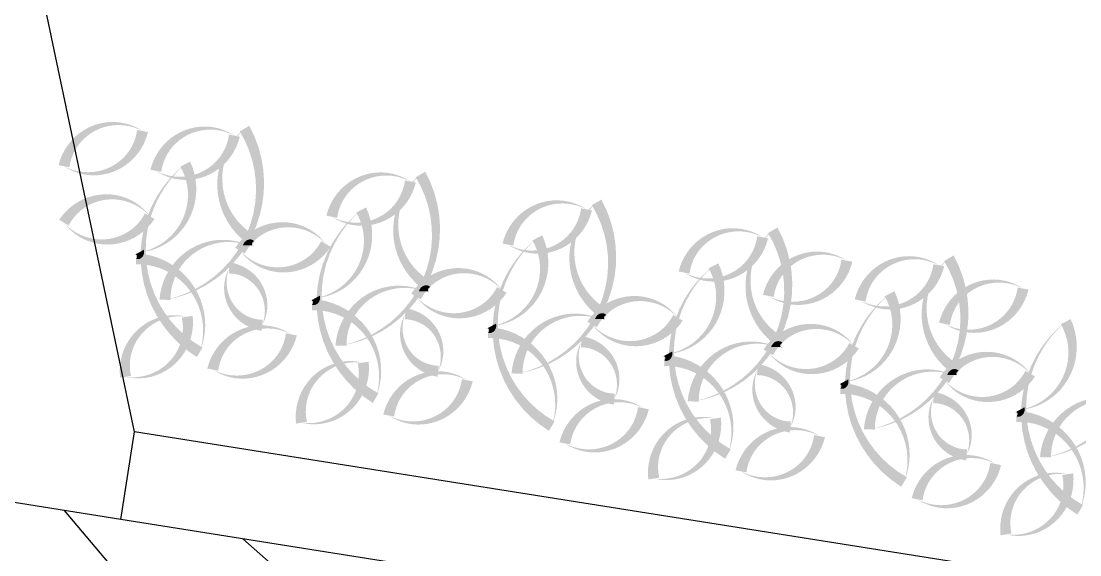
# Model space of a CAD drawing. Extents: x -640655 to -640254, y -1045449 to -1045159.
# Drawn here: x -640330.215 to -640325.433, y -1045408.78 to -1045406.371 of the extents above; entities that cross this region are included whole.
import ezdxf

# ---------------------------------------------------------------- set-up
doc = ezdxf.new("R2010")
doc.units = 0
doc.header["$MEASUREMENT"] = 0
doc.layers.add('KERE ZAHRADA', color=203, linetype='CONTINUOUS')
doc.layers.add('T_tenka', color=4, linetype='CONTINUOUS')

msp = doc.modelspace()

# ---------------------------------------------------------------- linework, layer by layer
at = {"layer": 'KERE ZAHRADA', "color": 253, "linetype": 'Continuous', "ltscale": 0.001}
for points in [[(-640329.666560511, -1045406.867019761, 0, 0, 0.5205670505517462), (-640329.666560511, -1045406.867019761, 0, 0.04999999999999998, 0.5205670505517462), (-640330.0215808355, -1045407.025979894, 0, 0.04999999999999998, 0.5205670505517462), (-640329.666560511, -1045406.867019761, 0.04999999999999998, 0.04999999999999998, 0)], [(-640329.2516232793, -1045406.887652515, 0, 0, 0.5205670505517462), (-640329.2516232793, -1045406.887652515, 0, 0.04999999999999998, 0.5205670505517462), (-640329.6066436036, -1045407.046612648, 0, 0.04999999999999998, 0.5205670505517462), (-640329.2516232793, -1045406.887652515, 0.04999999999999998, 0.04999999999999998, 0)], [(-640329.2060845768, -1045406.856053644, 0, 0, 0.5205670505517462), (-640329.2060845768, -1045406.856053644, 0, 0.04999999999999998, 0.5205670505517462), (-640329.1621095996, -1045407.364987252, 0, 0.04999999999999998, 0.5205670505517462), (-640329.1881564846, -1045407.383022743, 0, 0.04999999999999998, 0.5205670505517462), (-640329.5652282939, -1045407.628713759, 0, 0.04999999999999998, 0.5205670505517462), (-640329.2060845768, -1045406.856053644, 0.04999999999999998, 0.04999999999999998, 0)], [(-640329.4087115399, -1045407.865818044, 0, 0, 0.5205670505517462), (-640329.4087115399, -1045407.865818044, 0, 0.04999999999999998, 0.5205670505517462), (-640329.6962450765, -1045407.443595732, 0, 0.04999999999999998, 0.5205670505517462), (-640329.6823648108, -1045407.415116662, 0, 0.04999999999999998, 0.5205670505517462), (-640329.4738833527, -1045407.016264927, 0, 0.04999999999999998, 0.5205670505517462), (-640329.4087115399, -1045407.865818044, 0.04999999999999998, 0.04999999999999998, 0)], [(-640328.4569236623, -1045407.094761354, 0, 0, 0.5205670505517462), (-640328.4569236623, -1045407.094761354, 0, 0.04999999999999998, 0.5205670505517462), (-640328.8119439867, -1045407.253721487, 0, 0.04999999999999998, 0.5205670505517462), (-640328.4569236623, -1045407.094761354, 0.04999999999999998, 0.04999999999999998, 0)], [(-640328.4113849597, -1045407.063162483, 0, 0, 0.5205670505517462), (-640328.4113849597, -1045407.063162483, 0, 0.04999999999999998, 0.5205670505517462), (-640328.3674099826, -1045407.57209609, 0, 0.04999999999999998, 0.5205670505517462), (-640328.3934568675, -1045407.590131582, 0, 0.04999999999999998, 0.5205670505517462), (-640328.7705286769, -1045407.835822598, 0, 0.04999999999999998, 0.5205670505517462), (-640328.4113849597, -1045407.063162483, 0.04999999999999998, 0.04999999999999998, 0)], [(-640329.6340658534, -1045407.251064222, 0, 0, 0.5205670505517462), (-640329.6340658534, -1045407.251064222, 0, 0.04999999999999998, 0.5205670505517462), (-640330.0219137986, -1045407.280758088, 0, 0.04999999999999998, 0.5205670505517462), (-640329.6340658534, -1045407.251064222, 0.04999999999999998, 0.04999999999999998, 0)], [(-640327.6614105762, -1045407.220759158, 0, 0, 0.5205670505517462), (-640327.6614105762, -1045407.220759158, 0, 0.04999999999999998, 0.5205670505517462), (-640328.0164309005, -1045407.37971929, 0, 0.04999999999999998, 0.5205670505517462), (-640327.6614105762, -1045407.220759158, 0.04999999999999998, 0.04999999999999998, 0)], [(-640327.6158718737, -1045407.189160286, 0, 0, 0.5205670505517462), (-640327.6158718737, -1045407.189160286, 0, 0.04999999999999998, 0.5205670505517462), (-640327.5718968965, -1045407.698093894, 0, 0.04999999999999998, 0.5205670505517462), (-640327.5979437815, -1045407.716129386, 0, 0.04999999999999998, 0.5205670505517462), (-640327.9750155908, -1045407.961820401, 0, 0.04999999999999998, 0.5205670505517462), (-640327.6158718737, -1045407.189160286, 0.04999999999999998, 0.04999999999999998, 0)], [(-640328.614011923, -1045408.072926883, 0, 0, 0.5205670505517462), (-640328.614011923, -1045408.072926883, 0, 0.04999999999999998, 0.5205670505517462), (-640328.9015454595, -1045407.65070457, 0, 0.04999999999999998, 0.5205670505517462), (-640328.8876651938, -1045407.622225501, 0, 0.04999999999999998, 0.5205670505517462), (-640328.6791837357, -1045407.223373766, 0, 0.04999999999999998, 0.5205670505517462), (-640328.614011923, -1045408.072926883, 0.04999999999999998, 0.04999999999999998, 0)], [(-640328.8385527674, -1045407.377062026, 0, 0, 0.5205670505517462), (-640328.8385527674, -1045407.377062026, 0, 0.04999999999999998, 0.5205670505517462), (-640329.2264007126, -1045407.406755891, 0, 0.04999999999999998, 0.5205670505517462), (-640328.8385527674, -1045407.377062026, 0.04999999999999998, 0.04999999999999998, 0)], [(-640326.8658808273, -1045407.3467596, 0, 0, 0.5205670505517462), (-640326.8658808273, -1045407.3467596, 0, 0.04999999999999998, 0.5205670505517462), (-640327.2209011517, -1045407.505719733, 0, 0.04999999999999998, 0.5205670505517462), (-640326.8658808273, -1045407.3467596, 0.04999999999999998, 0.04999999999999998, 0)], [(-640326.8203421247, -1045407.315160729, 0, 0, 0.5205670505517462), (-640326.8203421247, -1045407.315160729, 0, 0.04999999999999998, 0.5205670505517462), (-640326.7763671476, -1045407.824094337, 0, 0.04999999999999998, 0.5205670505517462), (-640326.8024140325, -1045407.842129828, 0, 0.04999999999999998, 0.5205670505517462), (-640327.1794858419, -1045408.087820844, 0, 0.04999999999999998, 0.5205670505517462), (-640326.8203421247, -1045407.315160729, 0.04999999999999998, 0.04999999999999998, 0)], [(-640327.8184988368, -1045408.198924686, 0, 0, 0.5205670505517462), (-640327.8184988368, -1045408.198924686, 0, 0.04999999999999998, 0.5205670505517462), (-640328.1060323734, -1045407.776702374, 0, 0.04999999999999998, 0.5205670505517462), (-640328.0921521077, -1045407.748223304, 0, 0.04999999999999998, 0.5205670505517462), (-640327.8836706496, -1045407.34937157, 0, 0.04999999999999998, 0.5205670505517462), (-640327.8184988368, -1045408.198924686, 0.04999999999999998, 0.04999999999999998, 0)], [(-640326.4853049729, -1045407.45212465, 0, 0, 0.5205670505517462), (-640326.4853049729, -1045407.45212465, 0, 0.04999999999999998, 0.5205670505517462), (-640326.8403252973, -1045407.611084782, 0, 0.04999999999999998, 0.5205670505517462), (-640326.4853049729, -1045407.45212465, 0.04999999999999998, 0.04999999999999998, 0)], [(-640326.0703677412, -1045407.472757404, 0, 0, 0.5205670505517462), (-640326.0703677412, -1045407.472757404, 0, 0.04999999999999998, 0.5205670505517462), (-640326.4253880655, -1045407.631717537, 0, 0.04999999999999998, 0.5205670505517462), (-640326.0703677412, -1045407.472757404, 0.04999999999999998, 0.04999999999999998, 0)], [(-640326.0248290387, -1045407.441158533, 0, 0, 0.5205670505517462), (-640326.0248290387, -1045407.441158533, 0, 0.04999999999999998, 0.5205670505517462), (-640325.9808540614, -1045407.95009214, 0, 0.04999999999999998, 0.5205670505517462), (-640326.0069009465, -1045407.968127632, 0, 0.04999999999999998, 0.5205670505517462), (-640326.3839727557, -1045408.213818648, 0, 0.04999999999999998, 0.5205670505517462), (-640326.0248290387, -1045407.441158533, 0.04999999999999998, 0.04999999999999998, 0)], [(-640329.1263023101, -1045407.744117067, 0, 0, 0.5205670505517462), (-640329.1263023101, -1045407.744117067, 0, 0.04999999999999998, 0.5205670505517462), (-640329.2748981013, -1045407.484853989, 0, 0.04999999999999998, 0.5205670505517462), (-640329.1263023101, -1045407.744117067, 0.04999999999999998, 0.04999999999999998, 0)], [(-640327.0229690879, -1045408.324925129, 0, 0, 0.5205670505517462), (-640327.0229690879, -1045408.324925129, 0, 0.04999999999999998, 0.5205670505517462), (-640327.3105026245, -1045407.902702816, 0, 0.04999999999999998, 0.5205670505517462), (-640327.2966223587, -1045407.874223747, 0, 0.04999999999999998, 0.5205670505517462), (-640327.0881409007, -1045407.475372012, 0, 0.04999999999999998, 0.5205670505517462), (-640327.0229690879, -1045408.324925129, 0.04999999999999998, 0.04999999999999998, 0)], [(-640328.0438531503, -1045407.584170865, 0, 0, 0.5205670505517462), (-640328.0438531503, -1045407.584170865, 0, 0.04999999999999998, 0.5205670505517462), (-640328.4317010955, -1045407.61386473, 0, 0.04999999999999998, 0.5205670505517462), (-640328.0438531503, -1045407.584170865, 0.04999999999999998, 0.04999999999999998, 0)], [(-640325.6897918868, -1045407.578122453, 0, 0, 0.5205670505517462), (-640325.6897918868, -1045407.578122453, 0, 0.04999999999999998, 0.5205670505517462), (-640326.0448122112, -1045407.737082586, 0, 0.04999999999999998, 0.5205670505517462), (-640325.6897918868, -1045407.578122453, 0.04999999999999998, 0.04999999999999998, 0)], [(-640325.2292992898, -1045407.567158975, 0, 0, 0.5205670505517462), (-640325.2292992898, -1045407.567158975, 0, 0.04999999999999998, 0.5205670505517462), (-640325.1853243128, -1045408.076092583, 0, 0.04999999999999998, 0.5205670505517462), (-640325.2113711976, -1045408.094128075, 0, 0.04999999999999998, 0.5205670505517462), (-640325.588443007, -1045408.33981909, 0, 0.04999999999999998, 0.5205670505517462), (-640325.2292992898, -1045407.567158975, 0.04999999999999998, 0.04999999999999998, 0)], [(-640327.2483400643, -1045407.710168668, 0, 0, 0.5205670505517462), (-640327.2483400643, -1045407.710168668, 0, 0.04999999999999998, 0.5205670505517462), (-640327.6361880095, -1045407.739862534, 0, 0.04999999999999998, 0.5205670505517462), (-640327.2483400643, -1045407.710168668, 0.04999999999999998, 0.04999999999999998, 0)], [(-640326.2274560018, -1045408.450922932, 0, 0, 0.5205670505517462), (-640326.2274560018, -1045408.450922932, 0, 0.04999999999999998, 0.5205670505517462), (-640326.5149895384, -1045408.02870062, 0, 0.04999999999999998, 0.5205670505517462), (-640326.5011092727, -1045408.00022155, 0, 0.04999999999999998, 0.5205670505517462), (-640326.2926278146, -1045407.601369816, 0, 0.04999999999999998, 0.5205670505517462), (-640326.2274560018, -1045408.450922932, 0.04999999999999998, 0.04999999999999998, 0)], [(-640329.4649347769, -1045407.705146068, 0, 0, 0.5205670505517462), (-640329.4649347769, -1045407.705146068, 0, 0.04999999999999997, 0.5205670505517462), (-640329.7435700311, -1045407.976568524, 0, 0.04999999999999997, 0.5205670505517462), (-640329.4649347769, -1045407.705146068, 0.04999999999999997, 0.04999999999999997, 0)], [(-640328.3316026931, -1045407.951225906, 0, 0, 0.5205670505517462), (-640328.3316026931, -1045407.951225906, 0, 0.04999999999999998, 0.5205670505517462), (-640328.4801984843, -1045407.691962828, 0, 0.04999999999999998, 0.5205670505517462), (-640328.3316026931, -1045407.951225906, 0.04999999999999998, 0.04999999999999998, 0)], [(-640325.431926253, -1045408.576923375, 0, 0, 0.5205670505517462), (-640325.431926253, -1045408.576923375, 0, 0.04999999999999998, 0.5205670505517462), (-640325.7194597896, -1045408.154701063, 0, 0.04999999999999998, 0.5205670505517462), (-640325.7055795238, -1045408.126221993, 0, 0.04999999999999998, 0.5205670505517462), (-640325.4970980657, -1045407.727370259, 0, 0.04999999999999998, 0.5205670505517462), (-640325.431926253, -1045408.576923375, 0.04999999999999998, 0.04999999999999998, 0)], [(-640329.3496331277, -1045407.94388316, 0, 0, 0.5205670505517462), (-640329.3496331277, -1045407.94388316, 0, 0.04999999999999998, 0.5205670505517462), (-640328.9946128033, -1045407.784923028, 0, 0.04999999999999998, 0.5205670505517462), (-640329.3496331277, -1045407.94388316, 0.04999999999999998, 0.04999999999999998, 0)], [(-640326.4528103153, -1045407.836169111, 0, 0, 0.5205670505517462), (-640326.4528103153, -1045407.836169111, 0, 0.04999999999999998, 0.5205670505517462), (-640326.8406582605, -1045407.865862976, 0, 0.04999999999999998, 0.5205670505517462), (-640326.4528103153, -1045407.836169111, 0.04999999999999998, 0.04999999999999998, 0)], [(-640327.536089607, -1045408.07722371, 0, 0, 0.5205670505517462), (-640327.536089607, -1045408.07722371, 0, 0.04999999999999998, 0.5205670505517462), (-640327.6846853982, -1045407.817960631, 0, 0.04999999999999998, 0.5205670505517462), (-640327.536089607, -1045408.07722371, 0.04999999999999998, 0.04999999999999998, 0)], [(-640328.6702351599, -1045407.912254907, 0, 0, 0.5205670505517462), (-640328.6702351599, -1045407.912254907, 0, 0.04999999999999997, 0.5205670505517462), (-640328.948870414, -1045408.183677362, 0, 0.04999999999999997, 0.5205670505517462), (-640328.6702351599, -1045407.912254907, 0.04999999999999997, 0.04999999999999997, 0)], [(-640325.6572972293, -1045407.962166914, 0, 0, 0.5205670505517462), (-640325.6572972293, -1045407.962166914, 0, 0.04999999999999998, 0.5205670505517462), (-640326.0451451745, -1045407.99186078, 0, 0.04999999999999998, 0.5205670505517462), (-640325.6572972293, -1045407.962166914, 0.04999999999999998, 0.04999999999999998, 0)], [(-640328.5549335106, -1045408.150991999, 0, 0, 0.5205670505517462), (-640328.5549335106, -1045408.150991999, 0, 0.04999999999999998, 0.5205670505517462), (-640328.1999131863, -1045407.992031867, 0, 0.04999999999999998, 0.5205670505517462), (-640328.5549335106, -1045408.150991999, 0.04999999999999998, 0.04999999999999998, 0)], [(-640326.740559858, -1045408.203224152, 0, 0, 0.5205670505517462), (-640326.740559858, -1045408.203224152, 0, 0.04999999999999998, 0.5205670505517462), (-640326.8891556492, -1045407.943961074, 0, 0.04999999999999998, 0.5205670505517462), (-640326.740559858, -1045408.203224152, 0.04999999999999998, 0.04999999999999998, 0)], [(-640327.7594204246, -1045408.276989803, 0, 0, 0.5205670505517462), (-640327.7594204246, -1045408.276989803, 0, 0.04999999999999998, 0.5205670505517462), (-640327.4044001002, -1045408.118029671, 0, 0.04999999999999998, 0.5205670505517462), (-640327.7594204246, -1045408.276989803, 0.04999999999999998, 0.04999999999999998, 0)], [(-640325.945046772, -1045408.329221956, 0, 0, 0.5205670505517462), (-640325.945046772, -1045408.329221956, 0, 0.04999999999999998, 0.5205670505517462), (-640326.0936425632, -1045408.069958878, 0, 0.04999999999999998, 0.5205670505517462), (-640325.945046772, -1045408.329221956, 0.04999999999999998, 0.04999999999999998, 0)], [(-640327.0791923249, -1045408.164253153, 0, 0, 0.5205670505517462), (-640327.0791923249, -1045408.164253153, 0, 0.04999999999999997, 0.5205670505517462), (-640327.357827579, -1045408.435675608, 0, 0.04999999999999997, 0.5205670505517462), (-640327.0791923249, -1045408.164253153, 0.04999999999999997, 0.04999999999999997, 0)], [(-640326.9638906756, -1045408.402990245, 0, 0, 0.5205670505517462), (-640326.9638906756, -1045408.402990245, 0, 0.04999999999999998, 0.5205670505517462), (-640326.6088703512, -1045408.244030113, 0, 0.04999999999999998, 0.5205670505517462), (-640326.9638906756, -1045408.402990245, 0.04999999999999998, 0.04999999999999998, 0)], [(-640326.1683775896, -1045408.528988049, 0, 0, 0.5205670505517462), (-640326.1683775896, -1045408.528988049, 0, 0.04999999999999998, 0.5205670505517462), (-640325.8133572652, -1045408.370027917, 0, 0.04999999999999998, 0.5205670505517462), (-640326.1683775896, -1045408.528988049, 0.04999999999999998, 0.04999999999999998, 0)], [(-640325.48814949, -1045408.416251399, 0, 0, 0.5205670505517462), (-640325.48814949, -1045408.416251399, 0, 0.04999999999999997, 0.5205670505517462), (-640325.7667847441, -1045408.687673855, 0, 0.04999999999999997, 0.5205670505517462), (-640325.48814949, -1045408.416251399, 0.04999999999999997, 0.04999999999999997, 0)]]:
    msp.add_lwpolyline(points, format="xyseb", close=True, dxfattribs=at)
at = {"layer": 'T_tenka', "linetype": 'Continuous'}
for p, q in [((-640329.7026322418, -1045408.225135704), (-640332.6033978625, -1045394.421552223)), ((-640329.7641746777, -1045408.62037439), (-640334.7026323504, -1045407.838193894)), ((-640329.7641746786, -1045408.620374391), (-640329.7026322419, -1045408.225135704)), ((-640316.0495531076, -1045410.387586598), (-640329.7026322419, -1045408.225135704)), ((-640330.0200571723, -1045408.579846292), (-640329.1072480306, -1045409.658479867)), ((-640316.1121273339, -1045410.782661865), (-640329.7641746784, -1045408.620374391)), ((-640329.2131258807, -1045408.707652575), (-640328.778423348, -1045409.090016622))]:
    msp.add_line(p, q, dxfattribs=at)

doc.saveas('drawing.dxf')
